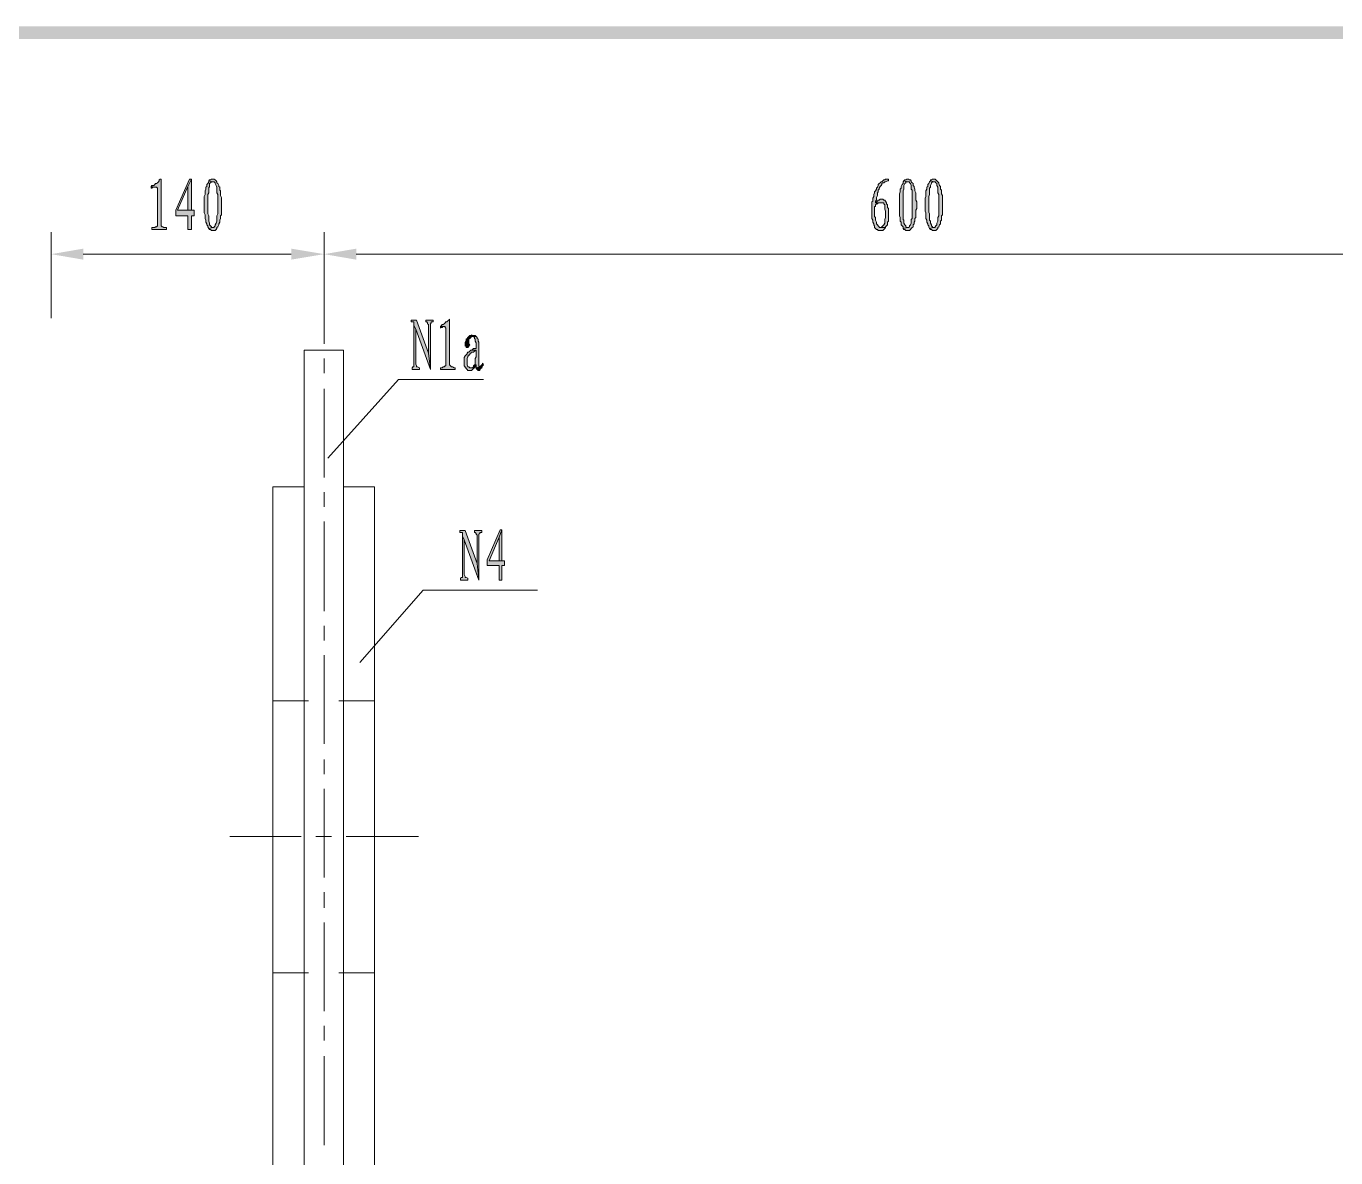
# Model space of a CAD drawing. Header units: millimetres. Extents: x 24 to 410, y 10 to 282.
# Drawn here: x 79 to 139.6, y 229.9 to 282.2 of the extents above; entities that cross this region are included whole.
import ezdxf

# ---------------------------------------------------------------- set-up
doc = ezdxf.new("R2010")
doc.units = ezdxf.units.MM

msp = doc.modelspace()

# ---------------------------------------------------------------- hatches: boundary and pattern name
h = msp.add_hatch(color=7)
h.dxf.hatch_style = 2
h.paths.add_polyline_path([(410.379333, 282.236333), (30.395333, 281.643667), (29.802667, 282.236333)])
h = msp.add_hatch(color=7)
h.dxf.hatch_style = 2
h.paths.add_polyline_path([(409.786667, 281.643667), (410.379333, 282.236333), (30.395333, 281.643667)])
h = msp.add_hatch(color=7)
h.dxf.hatch_style = 2
h.paths.add_polyline_path([(85.259333, 275.166667), (85.217, 275.166667), (85.174667, 275.124333), (85.174667, 275.082), (85.132333, 275.039667), (85.09, 274.997333), (85.047667, 274.955), (85.005333, 274.955), (84.963, 274.912667), (84.920667, 274.870333), (84.836, 274.870333), (84.793667, 274.828), (85.005333, 274.785667), (85.047667, 274.785667), (85.09, 274.743333), (85.09, 273.007667), (85.047667, 272.965333), (85.005333, 272.965333), (84.963, 272.923), (84.836, 272.923), (84.836, 272.838333), (85.513333, 272.838333), (85.513333, 272.923), (85.386333, 272.923), (85.344, 272.965333), (85.301667, 272.965333), (85.259333, 273.007667)])
h = msp.add_hatch(color=7)
h.dxf.hatch_style = 2
h.paths.add_polyline_path([(84.793667, 274.828), (84.793667, 274.743333), (84.836, 274.743333), (84.878333, 274.785667), (85.005333, 274.785667)])
h = msp.add_hatch(color=7)
h.dxf.hatch_style = 2
h.paths.add_polyline_path([(86.656333, 275.166667), (86.571667, 275.166667), (85.936667, 273.727333), (85.936667, 273.473333), (86.487, 273.473333), (86.487, 272.838333), (86.656333, 272.838333), (86.656333, 273.473333), (86.783333, 273.473333), (86.783333, 273.727333), (86.656333, 273.727333), (86.021333, 273.727333), (86.487, 274.828)])
h = msp.add_hatch(color=7)
h.dxf.hatch_style = 2
h.paths.add_polyline_path([(86.656333, 275.166667), (86.487, 274.828), (86.487, 273.727333), (86.021333, 273.727333), (86.656333, 273.727333)])
h = msp.add_hatch(color=7)
h.dxf.hatch_style = 2
h.paths.add_polyline_path([(87.460667, 275.082), (87.460667, 275.039667), (87.418333, 274.955), (87.376, 274.912667), (87.376, 274.828), (87.333667, 274.785667), (87.333667, 274.701), (87.291333, 274.616333), (87.291333, 274.447), (87.249, 274.362333), (87.249, 273.600333), (87.291333, 273.515667), (87.291333, 273.388667), (87.291333, 273.346333), (87.333667, 273.261667), (87.333667, 273.177), (87.376, 273.092333), (87.376, 273.05), (87.418333, 273.007667), (87.418333, 272.965333), (87.460667, 272.880667), (87.63, 272.923), (87.587667, 272.923), (87.587667, 272.965333), (87.545333, 273.007667), (87.503, 273.05), (87.503, 273.134667), (87.460667, 273.219333), (87.460667, 273.473333), (87.418333, 273.558), (87.418333, 274.447), (87.460667, 274.531667), (87.460667, 274.785667), (87.503, 274.785667), (87.503, 274.955), (87.545333, 274.997333), (87.587667, 275.039667), (87.63, 275.039667)])
h = msp.add_hatch(color=7)
h.dxf.hatch_style = 2
h.paths.add_polyline_path([(87.672333, 275.166667), (87.587667, 275.166667), (87.545333, 275.124333), (87.503, 275.124333), (87.460667, 275.082), (87.63, 275.039667), (87.714667, 275.039667), (87.757, 274.997333), (87.757, 274.955), (87.799333, 274.870333), (87.841667, 274.785667), (87.841667, 274.531667), (87.884, 274.447), (87.884, 273.981333), (87.884, 273.939), (87.884, 273.558), (87.841667, 273.473333), (87.841667, 273.219333), (87.799333, 273.134667), (87.757, 273.05), (87.757, 273.007667), (87.714667, 272.965333), (87.714667, 272.923), (87.672333, 272.923), (87.63, 272.923), (87.460667, 272.880667), (87.503, 272.838333), (87.545333, 272.838333), (87.587667, 272.796), (87.757, 272.796), (87.799333, 272.838333), (87.841667, 272.880667), (87.841667, 272.923), (87.884, 272.965333), (87.926333, 273.05), (87.926333, 273.092333), (87.968667, 273.177), (87.968667, 273.261667), (88.011, 273.346333), (88.011, 273.473333), (88.053333, 273.515667), (88.053333, 274.32), (88.011, 274.404667), (88.011, 274.616333), (87.968667, 274.658667), (87.968667, 274.785667), (87.926333, 274.828), (87.926333, 274.870333), (87.884, 274.955), (87.841667, 274.997333), (87.841667, 275.039667), (87.799333, 275.082), (87.757, 275.124333), (87.714667, 275.166667)])
h = msp.add_hatch(color=7)
h.dxf.hatch_style = 2
h.paths.add_polyline_path([(118.872, 275.166667), (118.745, 275.166667), (118.702667, 275.124333), (118.660333, 275.124333), (118.618, 275.082), (118.575667, 275.039667), (118.533333, 275.039667), (118.491, 274.997333), (118.448667, 274.955), (118.406333, 274.912667), (118.406333, 274.870333), (118.364, 274.785667), (118.321667, 274.743333), (118.321667, 274.701), (118.279333, 274.616333), (118.237, 274.574), (118.237, 274.531667), (118.194667, 274.447), (118.194667, 274.362333), (118.152333, 274.277667), (118.152333, 274.150667), (118.11, 274.108333), (118.11, 274.023667), (118.11, 273.346333), (118.152333, 273.261667), (118.152333, 273.177), (118.194667, 273.092333), (118.194667, 273.05), (118.237, 273.007667), (118.237, 272.923), (118.279333, 272.880667), (118.321667, 272.838333), (118.364, 272.838333), (118.406333, 272.796), (118.618, 272.796), (118.660333, 272.838333), (118.702667, 272.880667), (118.745, 272.923), (118.448667, 272.923), (118.448667, 272.965333), (118.406333, 273.007667), (118.364, 273.05), (118.321667, 273.092333), (118.321667, 273.177), (118.279333, 273.261667), (118.279333, 273.388667), (118.237, 273.431), (118.237, 273.896667), (118.279333, 273.896667), (118.279333, 273.981333), (118.321667, 274.023667), (118.364, 274.023667), (118.406333, 274.066), (118.575667, 274.066), (118.279333, 274.066), (118.279333, 274.150667), (118.321667, 274.193), (118.321667, 274.32), (118.364, 274.404667), (118.364, 274.531667), (118.406333, 274.574), (118.406333, 274.658667), (118.448667, 274.701), (118.448667, 274.743333), (118.491, 274.828), (118.533333, 274.870333), (118.575667, 274.912667), (118.575667, 274.955), (118.618, 274.997333), (118.660333, 274.997333), (118.702667, 275.039667), (118.745, 275.039667), (118.829667, 275.082), (118.872, 275.082)])
h = msp.add_hatch(color=7)
h.dxf.hatch_style = 2
h.paths.add_polyline_path([(119.591667, 275.082), (119.549333, 275.039667), (119.549333, 274.955), (119.507, 274.912667), (119.464667, 274.828), (119.464667, 274.743333), (119.422333, 274.701), (119.422333, 274.574), (119.38, 274.489333), (119.38, 273.473333), (119.422333, 273.388667), (119.422333, 273.346333), (119.422333, 273.219333), (119.464667, 273.177), (119.464667, 273.05), (119.507, 273.007667), (119.549333, 272.965333), (119.549333, 272.880667), (119.761, 272.923), (119.718667, 272.923), (119.676333, 272.965333), (119.676333, 273.007667), (119.634, 273.05), (119.591667, 273.134667), (119.591667, 273.261667), (119.549333, 273.304), (119.549333, 274.616333), (119.591667, 274.701), (119.591667, 274.870333), (119.634, 274.955), (119.676333, 274.997333), (119.676333, 275.039667), (119.718667, 275.039667), (119.761, 275.039667)])
h = msp.add_hatch(color=7)
h.dxf.hatch_style = 2
h.paths.add_polyline_path([(119.761, 275.166667), (119.718667, 275.166667), (119.676333, 275.124333), (119.634, 275.124333), (119.591667, 275.082), (119.761, 275.039667), (119.845667, 275.039667), (119.845667, 274.997333), (119.888, 274.955), (119.930333, 274.870333), (119.930333, 274.701), (119.972667, 274.658667), (119.972667, 273.981333), (119.972667, 273.939), (119.972667, 273.346333), (119.930333, 273.304), (119.930333, 273.134667), (119.888, 273.05), (119.845667, 273.007667), (119.845667, 272.965333), (119.803333, 272.923), (119.761, 272.923), (119.549333, 272.880667), (119.591667, 272.838333), (119.634, 272.838333), (119.676333, 272.796), (119.845667, 272.796), (119.888, 272.838333), (119.930333, 272.880667), (119.972667, 272.923), (120.015, 272.965333), (120.015, 273.05), (120.057333, 273.092333), (120.057333, 273.177), (120.099667, 273.219333), (120.099667, 273.346333), (120.142, 273.388667), (120.142, 273.727333), (120.184333, 273.812), (120.184333, 274.108333), (120.142, 274.193), (120.142, 274.531667), (120.099667, 274.616333), (120.099667, 274.701), (120.057333, 274.785667), (120.057333, 274.828), (120.015, 274.870333), (120.015, 274.955), (119.972667, 274.997333), (119.930333, 275.039667), (119.930333, 275.082), (119.888, 275.124333), (119.845667, 275.124333), (119.803333, 275.166667)])
h = msp.add_hatch(color=7)
h.dxf.hatch_style = 2
h.paths.add_polyline_path([(120.819333, 275.082), (120.777, 275.039667), (120.734667, 274.955), (120.692333, 274.912667), (120.692333, 274.828), (120.65, 274.785667), (120.65, 274.701), (120.607667, 274.616333), (120.607667, 274.362333), (120.565333, 274.277667), (120.565333, 273.685), (120.607667, 273.600333), (120.607667, 273.388667), (120.607667, 273.346333), (120.65, 273.261667), (120.65, 273.177), (120.692333, 273.092333), (120.692333, 273.05), (120.734667, 273.007667), (120.734667, 272.965333), (120.777, 272.880667), (120.946333, 272.923), (120.904, 272.923), (120.904, 272.965333), (120.861667, 273.007667), (120.861667, 273.05), (120.819333, 273.134667), (120.819333, 273.219333), (120.777, 273.261667), (120.777, 273.558), (120.734667, 273.642667), (120.734667, 274.362333), (120.777, 274.447), (120.777, 274.743333), (120.819333, 274.785667), (120.819333, 274.870333), (120.861667, 274.955), (120.861667, 274.997333), (120.904, 275.039667), (120.988667, 275.039667)])
h = msp.add_hatch(color=7)
h.dxf.hatch_style = 2
h.paths.add_polyline_path([(120.988667, 275.166667), (120.904, 275.166667), (120.861667, 275.124333), (120.819333, 275.124333), (120.819333, 275.082), (120.988667, 275.039667), (121.031, 275.039667), (121.073333, 274.997333), (121.115667, 274.955), (121.115667, 274.870333), (121.158, 274.785667), (121.158, 274.531667), (121.200333, 274.447), (121.200333, 273.981333), (121.200333, 273.939), (121.200333, 273.473333), (121.158, 273.388667), (121.158, 273.219333), (121.115667, 273.134667), (121.115667, 273.05), (121.073333, 273.007667), (121.031, 272.965333), (121.031, 272.923), (120.988667, 272.923), (120.946333, 272.923), (120.777, 272.880667), (120.819333, 272.838333), (120.861667, 272.838333), (120.904, 272.796), (121.073333, 272.796), (121.115667, 272.838333), (121.158, 272.880667), (121.158, 272.923), (121.200333, 272.965333), (121.242667, 273.05), (121.285, 273.092333), (121.285, 273.219333), (121.327333, 273.261667), (121.327333, 273.473333), (121.369667, 273.515667), (121.369667, 274.404667), (121.327333, 274.489333), (121.327333, 274.658667), (121.285, 274.701), (121.285, 274.828), (121.242667, 274.870333), (121.200333, 274.955), (121.200333, 274.997333), (121.158, 275.039667), (121.115667, 275.082), (121.073333, 275.124333), (121.031, 275.166667)])
h = msp.add_hatch(color=7)
h.dxf.hatch_style = 2
h.paths.add_polyline_path([(118.575667, 274.235333), (118.491, 274.235333), (118.448667, 274.193), (118.406333, 274.193), (118.364, 274.150667), (118.321667, 274.108333), (118.279333, 274.066), (118.660333, 274.066), (118.660333, 274.023667), (118.702667, 273.981333), (118.702667, 273.769667), (118.745, 273.685), (118.745, 273.388667), (118.702667, 273.304), (118.702667, 273.177), (118.702667, 273.134667), (118.660333, 273.05), (118.618, 273.007667), (118.575667, 272.965333), (118.533333, 272.923), (118.491, 272.923), (118.745, 272.923), (118.745, 272.965333), (118.787333, 273.007667), (118.829667, 273.05), (118.829667, 273.177), (118.872, 273.219333), (118.872, 273.812), (118.829667, 273.854333), (118.829667, 273.981333), (118.787333, 274.023667), (118.787333, 274.066), (118.745, 274.150667), (118.702667, 274.193), (118.660333, 274.193), (118.618, 274.235333)])
h = msp.add_hatch(color=7)
h.dxf.hatch_style = 2
h.paths.add_polyline_path([(81.661, 271.949333), (81.661, 271.441333), (80.179333, 271.695333)])
h = msp.add_hatch(color=7)
h.dxf.hatch_style = 2
h.paths.add_polyline_path([(91.270667, 271.949333), (91.270667, 271.441333), (92.794667, 271.695333)])
h = msp.add_hatch(color=7)
h.dxf.hatch_style = 2
h.paths.add_polyline_path([(94.276333, 271.949333), (94.276333, 271.441333), (92.794667, 271.695333)])
h = msp.add_hatch(color=7)
h.dxf.hatch_style = 2
h.paths.add_polyline_path([(97.070333, 268.647333), (96.816333, 268.647333), (96.816333, 268.562667), (96.943333, 268.562667), (96.943333, 268.393333), (97.028, 268.224), (97.705333, 266.361333), (97.620667, 267.123333)])
h = msp.add_hatch(color=7)
h.dxf.hatch_style = 2
h.paths.add_polyline_path([(96.943333, 268.393333), (96.943333, 266.488333), (96.901, 266.488333), (96.858667, 266.446), (96.858667, 266.361333), (97.197333, 266.361333), (97.197333, 266.446), (97.112667, 266.488333), (97.070333, 266.488333), (97.070333, 266.530667), (97.028, 266.615333), (97.028, 268.224)])
h = msp.add_hatch(color=7)
h.dxf.hatch_style = 2
h.paths.add_polyline_path([(97.832333, 268.647333), (97.493667, 268.647333), (97.493667, 268.562667), (97.536, 268.562667), (97.578333, 268.520333), (97.578333, 268.478), (97.620667, 268.435667), (97.620667, 267.123333), (97.705333, 266.361333), (97.705333, 268.478), (97.747667, 268.520333), (97.747667, 268.562667), (97.832333, 268.562667)])
h = msp.add_hatch(color=7)
h.dxf.hatch_style = 2
h.paths.add_polyline_path([(98.594333, 268.689667), (98.552, 268.647333), (98.509667, 268.605), (98.467333, 268.562667), (98.425, 268.562667), (98.382667, 268.520333), (98.340333, 268.478), (98.298, 268.435667), (98.255667, 268.435667), (98.213333, 268.393333), (98.171, 268.351), (98.382667, 268.351), (98.382667, 268.308667), (98.425, 268.266333), (98.425, 266.530667), (98.382667, 266.530667), (98.340333, 266.488333), (98.298, 266.488333), (98.255667, 266.446), (98.171, 266.446), (98.171, 266.361333), (98.848333, 266.361333), (98.848333, 266.446), (98.806, 266.446), (98.721333, 266.488333), (98.679, 266.488333), (98.636667, 266.530667), (98.594333, 266.573)])
h = msp.add_hatch(color=7)
h.dxf.hatch_style = 2
h.paths.add_polyline_path([(98.171, 268.351), (98.171, 268.266333), (98.171, 268.308667), (98.255667, 268.308667), (98.298, 268.351), (98.340333, 268.351)])
h = msp.add_hatch(color=7)
h.dxf.hatch_style = 2
h.paths.add_polyline_path([(99.610333, 267.97), (99.610333, 267.927667), (99.568, 267.927667), (99.525667, 267.927667), (99.483333, 267.885333), (99.441, 267.843), (99.398667, 267.800667), (99.356333, 267.758333), (99.356333, 267.716), (99.314, 267.631333), (99.314, 267.462), (99.356333, 267.419667), (99.356333, 267.377333), (99.398667, 267.377333), (99.441, 267.377333), (99.483333, 267.419667), (99.483333, 267.462), (99.525667, 267.504333), (99.483333, 267.546667), (99.483333, 267.758333), (99.525667, 267.800667), (99.568, 267.843), (99.610333, 267.885333), (99.822, 267.885333), (99.779667, 267.927667), (99.652667, 267.927667)])
h = msp.add_hatch(color=7)
h.dxf.hatch_style = 2
h.paths.add_polyline_path([(99.822, 267.885333), (99.695, 267.885333), (99.737333, 267.843), (99.737333, 267.800667), (99.779667, 267.758333), (99.779667, 267.673667), (99.822, 267.589), (99.822, 267.335), (99.779667, 267.335), (99.695, 267.335), (99.652667, 267.292667), (99.610333, 267.250333), (99.822, 267.250333), (99.822, 267.165667), (99.822, 266.954), (99.779667, 266.869333), (99.779667, 266.573), (99.737333, 266.573), (99.822, 266.573), (99.822, 266.530667), (99.822, 266.446), (99.991333, 266.488333), (99.949, 266.530667), (99.949, 267.631333), (99.906667, 267.673667), (99.906667, 267.758333), (99.864333, 267.800667), (99.864333, 267.843)])
h = msp.add_hatch(color=7)
h.dxf.hatch_style = 2
h.paths.add_polyline_path([(99.610333, 267.250333), (99.568, 267.250333), (99.525667, 267.208), (99.483333, 267.165667), (99.441, 267.165667), (99.398667, 267.123333), (99.398667, 267.081), (99.356333, 267.038667), (99.314, 266.996333), (99.271667, 266.911667), (99.271667, 266.530667), (99.314, 266.488333), (99.314, 266.446), (99.356333, 266.446), (99.356333, 266.403667), (99.398667, 266.361333), (99.441, 266.319), (99.568, 266.319), (99.610333, 266.319), (99.652667, 266.361333), (99.695, 266.403667), (99.737333, 266.446), (99.525667, 266.446), (99.483333, 266.488333), (99.441, 266.488333), (99.398667, 266.573), (99.398667, 266.869333), (99.441, 266.954), (99.441, 266.996333), (99.483333, 266.996333), (99.483333, 267.038667), (99.525667, 267.038667), (99.525667, 267.081), (99.568, 267.123333), (99.610333, 267.165667), (99.695, 267.165667), (99.737333, 267.208), (99.822, 267.250333)])
h = msp.add_hatch(color=7)
h.dxf.hatch_style = 2
h.paths.add_polyline_path([(99.737333, 266.573), (99.695, 266.530667), (99.695, 266.488333), (99.652667, 266.446), (99.568, 266.446), (99.737333, 266.446), (99.779667, 266.488333), (99.822, 266.573)])
h = msp.add_hatch(color=7)
h.dxf.hatch_style = 2
h.paths.add_polyline_path([(100.118333, 266.657667), (100.118333, 266.615333), (100.076, 266.573), (100.033667, 266.530667), (99.991333, 266.488333), (99.822, 266.446), (99.822, 266.403667), (99.864333, 266.361333), (99.906667, 266.319), (99.991333, 266.319), (99.991333, 266.361333), (100.033667, 266.403667), (100.076, 266.446), (100.118333, 266.530667), (100.160667, 266.573)])
h = msp.add_hatch(color=7)
h.dxf.hatch_style = 2
h.paths.add_polyline_path([(99.314, 258.910667), (99.06, 258.910667), (99.06, 258.826), (99.187, 258.826), (99.187, 258.656667), (99.271667, 258.487333), (99.949, 256.624667), (99.864333, 257.386667)])
h = msp.add_hatch(color=7)
h.dxf.hatch_style = 2
h.paths.add_polyline_path([(99.187, 258.656667), (99.187, 256.751667), (99.144667, 256.751667), (99.102333, 256.709333), (99.102333, 256.624667), (99.441, 256.624667), (99.441, 256.709333), (99.356333, 256.751667), (99.314, 256.751667), (99.314, 256.794), (99.271667, 256.878667), (99.271667, 258.487333)])
h = msp.add_hatch(color=7)
h.dxf.hatch_style = 2
h.paths.add_polyline_path([(100.076, 258.910667), (99.737333, 258.910667), (99.737333, 258.826), (99.779667, 258.826), (99.822, 258.783667), (99.822, 258.741333), (99.864333, 258.699), (99.864333, 257.386667), (99.949, 256.624667), (99.949, 258.741333), (99.991333, 258.783667), (99.991333, 258.826), (100.076, 258.826)])
h = msp.add_hatch(color=7)
h.dxf.hatch_style = 2
h.paths.add_polyline_path([(101.007333, 258.953), (100.922667, 258.953), (100.33, 257.556), (100.33, 257.302), (100.880333, 257.302), (100.880333, 256.624667), (101.007333, 256.624667), (101.007333, 257.302), (101.134333, 257.302), (101.134333, 257.513667), (101.007333, 257.513667), (100.414667, 257.513667), (100.880333, 258.614333)])
h = msp.add_hatch(color=7)
h.dxf.hatch_style = 2
h.paths.add_polyline_path([(101.007333, 258.953), (100.880333, 258.614333), (100.880333, 257.513667), (100.414667, 257.513667), (101.007333, 257.513667)])

# ---------------------------------------------------------------- linework, layer by layer
at = {"color": 7, "lineweight": 0}
for points in [[(85.259333, 275.166667), (85.217, 275.166667), (85.174667, 275.124333), (85.174667, 275.082), (85.132333, 275.039667), (85.09, 274.997333), (85.047667, 274.955), (85.005333, 274.955), (84.963, 274.912667), (84.920667, 274.870333), (84.836, 274.870333), (84.793667, 274.828), (85.005333, 274.785667), (85.047667, 274.785667), (85.09, 274.743333), (85.09, 273.007667), (85.047667, 272.965333), (85.005333, 272.965333), (84.963, 272.923), (84.836, 272.923), (84.836, 272.838333), (85.513333, 272.838333), (85.513333, 272.923), (85.386333, 272.923), (85.344, 272.965333), (85.301667, 272.965333), (85.259333, 273.007667)], [(84.793667, 274.828), (84.793667, 274.743333), (84.836, 274.743333), (84.878333, 274.785667), (85.005333, 274.785667)], [(86.656333, 275.166667), (86.571667, 275.166667), (85.936667, 273.727333), (85.936667, 273.473333), (86.487, 273.473333), (86.487, 272.838333), (86.656333, 272.838333), (86.656333, 273.473333), (86.783333, 273.473333), (86.783333, 273.727333), (86.656333, 273.727333), (86.021333, 273.727333), (86.487, 274.828)], [(86.656333, 275.166667), (86.487, 274.828), (86.487, 273.727333), (86.021333, 273.727333), (86.656333, 273.727333)], [(87.460667, 275.082), (87.460667, 275.039667), (87.418333, 274.955), (87.376, 274.912667), (87.376, 274.828), (87.333667, 274.785667), (87.333667, 274.701), (87.291333, 274.616333), (87.291333, 274.447), (87.249, 274.362333), (87.249, 273.600333), (87.291333, 273.515667), (87.291333, 273.388667), (87.291333, 273.346333), (87.333667, 273.261667), (87.333667, 273.177), (87.376, 273.092333), (87.376, 273.05), (87.418333, 273.007667), (87.418333, 272.965333), (87.460667, 272.880667), (87.63, 272.923), (87.587667, 272.923), (87.587667, 272.965333), (87.545333, 273.007667), (87.503, 273.05), (87.503, 273.134667), (87.460667, 273.219333), (87.460667, 273.473333), (87.418333, 273.558), (87.418333, 274.447), (87.460667, 274.531667), (87.460667, 274.785667), (87.503, 274.785667), (87.503, 274.955), (87.545333, 274.997333), (87.587667, 275.039667), (87.63, 275.039667)], [(87.672333, 275.166667), (87.587667, 275.166667), (87.545333, 275.124333), (87.503, 275.124333), (87.460667, 275.082), (87.63, 275.039667), (87.714667, 275.039667), (87.757, 274.997333), (87.757, 274.955), (87.799333, 274.870333), (87.841667, 274.785667), (87.841667, 274.531667), (87.884, 274.447), (87.884, 273.981333), (87.884, 273.939), (87.884, 273.558), (87.841667, 273.473333), (87.841667, 273.219333), (87.799333, 273.134667), (87.757, 273.05), (87.757, 273.007667), (87.714667, 272.965333), (87.714667, 272.923), (87.672333, 272.923), (87.63, 272.923), (87.460667, 272.880667), (87.503, 272.838333), (87.545333, 272.838333), (87.587667, 272.796), (87.757, 272.796), (87.799333, 272.838333), (87.841667, 272.880667), (87.841667, 272.923), (87.884, 272.965333), (87.926333, 273.05), (87.926333, 273.092333), (87.968667, 273.177), (87.968667, 273.261667), (88.011, 273.346333), (88.011, 273.473333), (88.053333, 273.515667), (88.053333, 274.32), (88.011, 274.404667), (88.011, 274.616333), (87.968667, 274.658667), (87.968667, 274.785667), (87.926333, 274.828), (87.926333, 274.870333), (87.884, 274.955), (87.841667, 274.997333), (87.841667, 275.039667), (87.799333, 275.082), (87.757, 275.124333), (87.714667, 275.166667)], [(118.872, 275.166667), (118.745, 275.166667), (118.702667, 275.124333), (118.660333, 275.124333), (118.618, 275.082), (118.575667, 275.039667), (118.533333, 275.039667), (118.491, 274.997333), (118.448667, 274.955), (118.406333, 274.912667), (118.406333, 274.870333), (118.364, 274.785667), (118.321667, 274.743333), (118.321667, 274.701), (118.279333, 274.616333), (118.237, 274.574), (118.237, 274.531667), (118.194667, 274.447), (118.194667, 274.362333), (118.152333, 274.277667), (118.152333, 274.150667), (118.11, 274.108333), (118.11, 274.023667), (118.11, 273.346333), (118.152333, 273.261667), (118.152333, 273.177), (118.194667, 273.092333), (118.194667, 273.05), (118.237, 273.007667), (118.237, 272.923), (118.279333, 272.880667), (118.321667, 272.838333), (118.364, 272.838333), (118.406333, 272.796), (118.618, 272.796), (118.660333, 272.838333), (118.702667, 272.880667), (118.745, 272.923), (118.448667, 272.923), (118.448667, 272.965333), (118.406333, 273.007667), (118.364, 273.05), (118.321667, 273.092333), (118.321667, 273.177), (118.279333, 273.261667), (118.279333, 273.388667), (118.237, 273.431), (118.237, 273.896667), (118.279333, 273.896667), (118.279333, 273.981333), (118.321667, 274.023667), (118.364, 274.023667), (118.406333, 274.066), (118.575667, 274.066), (118.279333, 274.066), (118.279333, 274.150667), (118.321667, 274.193), (118.321667, 274.32), (118.364, 274.404667), (118.364, 274.531667), (118.406333, 274.574), (118.406333, 274.658667), (118.448667, 274.701), (118.448667, 274.743333), (118.491, 274.828), (118.533333, 274.870333), (118.575667, 274.912667), (118.575667, 274.955), (118.618, 274.997333), (118.660333, 274.997333), (118.702667, 275.039667), (118.745, 275.039667), (118.829667, 275.082), (118.872, 275.082)], [(119.591667, 275.082), (119.549333, 275.039667), (119.549333, 274.955), (119.507, 274.912667), (119.464667, 274.828), (119.464667, 274.743333), (119.422333, 274.701), (119.422333, 274.574), (119.38, 274.489333), (119.38, 273.473333), (119.422333, 273.388667), (119.422333, 273.346333), (119.422333, 273.219333), (119.464667, 273.177), (119.464667, 273.05), (119.507, 273.007667), (119.549333, 272.965333), (119.549333, 272.880667), (119.761, 272.923), (119.718667, 272.923), (119.676333, 272.965333), (119.676333, 273.007667), (119.634, 273.05), (119.591667, 273.134667), (119.591667, 273.261667), (119.549333, 273.304), (119.549333, 274.616333), (119.591667, 274.701), (119.591667, 274.870333), (119.634, 274.955), (119.676333, 274.997333), (119.676333, 275.039667), (119.718667, 275.039667), (119.761, 275.039667)], [(119.761, 275.166667), (119.718667, 275.166667), (119.676333, 275.124333), (119.634, 275.124333), (119.591667, 275.082), (119.761, 275.039667), (119.845667, 275.039667), (119.845667, 274.997333), (119.888, 274.955), (119.930333, 274.870333), (119.930333, 274.701), (119.972667, 274.658667), (119.972667, 273.981333), (119.972667, 273.939), (119.972667, 273.346333), (119.930333, 273.304), (119.930333, 273.134667), (119.888, 273.05), (119.845667, 273.007667), (119.845667, 272.965333), (119.803333, 272.923), (119.761, 272.923), (119.549333, 272.880667), (119.591667, 272.838333), (119.634, 272.838333), (119.676333, 272.796), (119.845667, 272.796), (119.888, 272.838333), (119.930333, 272.880667), (119.972667, 272.923), (120.015, 272.965333), (120.015, 273.05), (120.057333, 273.092333), (120.057333, 273.177), (120.099667, 273.219333), (120.099667, 273.346333), (120.142, 273.388667), (120.142, 273.727333), (120.184333, 273.812), (120.184333, 274.108333), (120.142, 274.193), (120.142, 274.531667), (120.099667, 274.616333), (120.099667, 274.701), (120.057333, 274.785667), (120.057333, 274.828), (120.015, 274.870333), (120.015, 274.955), (119.972667, 274.997333), (119.930333, 275.039667), (119.930333, 275.082), (119.888, 275.124333), (119.845667, 275.124333), (119.803333, 275.166667)], [(120.819333, 275.082), (120.777, 275.039667), (120.734667, 274.955), (120.692333, 274.912667), (120.692333, 274.828), (120.65, 274.785667), (120.65, 274.701), (120.607667, 274.616333), (120.607667, 274.362333), (120.565333, 274.277667), (120.565333, 273.685), (120.607667, 273.600333), (120.607667, 273.388667), (120.607667, 273.346333), (120.65, 273.261667), (120.65, 273.177), (120.692333, 273.092333), (120.692333, 273.05), (120.734667, 273.007667), (120.734667, 272.965333), (120.777, 272.880667), (120.946333, 272.923), (120.904, 272.923), (120.904, 272.965333), (120.861667, 273.007667), (120.861667, 273.05), (120.819333, 273.134667), (120.819333, 273.219333), (120.777, 273.261667), (120.777, 273.558), (120.734667, 273.642667), (120.734667, 274.362333), (120.777, 274.447), (120.777, 274.743333), (120.819333, 274.785667), (120.819333, 274.870333), (120.861667, 274.955), (120.861667, 274.997333), (120.904, 275.039667), (120.988667, 275.039667)], [(120.988667, 275.166667), (120.904, 275.166667), (120.861667, 275.124333), (120.819333, 275.124333), (120.819333, 275.082), (120.988667, 275.039667), (121.031, 275.039667), (121.073333, 274.997333), (121.115667, 274.955), (121.115667, 274.870333), (121.158, 274.785667), (121.158, 274.531667), (121.200333, 274.447), (121.200333, 273.981333), (121.200333, 273.939), (121.200333, 273.473333), (121.158, 273.388667), (121.158, 273.219333), (121.115667, 273.134667), (121.115667, 273.05), (121.073333, 273.007667), (121.031, 272.965333), (121.031, 272.923), (120.988667, 272.923), (120.946333, 272.923), (120.777, 272.880667), (120.819333, 272.838333), (120.861667, 272.838333), (120.904, 272.796), (121.073333, 272.796), (121.115667, 272.838333), (121.158, 272.880667), (121.158, 272.923), (121.200333, 272.965333), (121.242667, 273.05), (121.285, 273.092333), (121.285, 273.219333), (121.327333, 273.261667), (121.327333, 273.473333), (121.369667, 273.515667), (121.369667, 274.404667), (121.327333, 274.489333), (121.327333, 274.658667), (121.285, 274.701), (121.285, 274.828), (121.242667, 274.870333), (121.200333, 274.955), (121.200333, 274.997333), (121.158, 275.039667), (121.115667, 275.082), (121.073333, 275.124333), (121.031, 275.166667)], [(118.575667, 274.235333), (118.491, 274.235333), (118.448667, 274.193), (118.406333, 274.193), (118.364, 274.150667), (118.321667, 274.108333), (118.279333, 274.066), (118.660333, 274.066), (118.660333, 274.023667), (118.702667, 273.981333), (118.702667, 273.769667), (118.745, 273.685), (118.745, 273.388667), (118.702667, 273.304), (118.702667, 273.177), (118.702667, 273.134667), (118.660333, 273.05), (118.618, 273.007667), (118.575667, 272.965333), (118.533333, 272.923), (118.491, 272.923), (118.745, 272.923), (118.745, 272.965333), (118.787333, 273.007667), (118.829667, 273.05), (118.829667, 273.177), (118.872, 273.219333), (118.872, 273.812), (118.829667, 273.854333), (118.829667, 273.981333), (118.787333, 274.023667), (118.787333, 274.066), (118.745, 274.150667), (118.702667, 274.193), (118.660333, 274.193), (118.618, 274.235333)], [(97.070333, 268.647333), (96.816333, 268.647333), (96.816333, 268.562667), (96.943333, 268.562667), (96.943333, 268.393333), (97.028, 268.224), (97.705333, 266.361333), (97.620667, 267.123333)], [(96.943333, 268.393333), (96.943333, 266.488333), (96.901, 266.488333), (96.858667, 266.446), (96.858667, 266.361333), (97.197333, 266.361333), (97.197333, 266.446), (97.112667, 266.488333), (97.070333, 266.488333), (97.070333, 266.530667), (97.028, 266.615333), (97.028, 268.224)], [(97.832333, 268.647333), (97.493667, 268.647333), (97.493667, 268.562667), (97.536, 268.562667), (97.578333, 268.520333), (97.578333, 268.478), (97.620667, 268.435667), (97.620667, 267.123333), (97.705333, 266.361333), (97.705333, 268.478), (97.747667, 268.520333), (97.747667, 268.562667), (97.832333, 268.562667)], [(98.594333, 268.689667), (98.552, 268.647333), (98.509667, 268.605), (98.467333, 268.562667), (98.425, 268.562667), (98.382667, 268.520333), (98.340333, 268.478), (98.298, 268.435667), (98.255667, 268.435667), (98.213333, 268.393333), (98.171, 268.351), (98.382667, 268.351), (98.382667, 268.308667), (98.425, 268.266333), (98.425, 266.530667), (98.382667, 266.530667), (98.340333, 266.488333), (98.298, 266.488333), (98.255667, 266.446), (98.171, 266.446), (98.171, 266.361333), (98.848333, 266.361333), (98.848333, 266.446), (98.806, 266.446), (98.721333, 266.488333), (98.679, 266.488333), (98.636667, 266.530667), (98.594333, 266.573)], [(98.171, 268.351), (98.171, 268.266333), (98.171, 268.308667), (98.255667, 268.308667), (98.298, 268.351), (98.340333, 268.351)], [(99.610333, 267.97), (99.610333, 267.927667), (99.568, 267.927667), (99.525667, 267.927667), (99.483333, 267.885333), (99.441, 267.843), (99.398667, 267.800667), (99.356333, 267.758333), (99.356333, 267.716), (99.314, 267.631333), (99.314, 267.462), (99.356333, 267.419667), (99.356333, 267.377333), (99.398667, 267.377333), (99.441, 267.377333), (99.483333, 267.419667), (99.483333, 267.462), (99.525667, 267.504333), (99.483333, 267.546667), (99.483333, 267.758333), (99.525667, 267.800667), (99.568, 267.843), (99.610333, 267.885333), (99.822, 267.885333), (99.779667, 267.927667), (99.652667, 267.927667)], [(99.822, 267.885333), (99.695, 267.885333), (99.737333, 267.843), (99.737333, 267.800667), (99.779667, 267.758333), (99.779667, 267.673667), (99.822, 267.589), (99.822, 267.335), (99.779667, 267.335), (99.695, 267.335), (99.652667, 267.292667), (99.610333, 267.250333), (99.822, 267.250333), (99.822, 267.165667), (99.822, 266.954), (99.779667, 266.869333), (99.779667, 266.573), (99.737333, 266.573), (99.822, 266.573), (99.822, 266.530667), (99.822, 266.446), (99.991333, 266.488333), (99.949, 266.530667), (99.949, 267.631333), (99.906667, 267.673667), (99.906667, 267.758333), (99.864333, 267.800667), (99.864333, 267.843)], [(99.610333, 267.250333), (99.568, 267.250333), (99.525667, 267.208), (99.483333, 267.165667), (99.441, 267.165667), (99.398667, 267.123333), (99.398667, 267.081), (99.356333, 267.038667), (99.314, 266.996333), (99.271667, 266.911667), (99.271667, 266.530667), (99.314, 266.488333), (99.314, 266.446), (99.356333, 266.446), (99.356333, 266.403667), (99.398667, 266.361333), (99.441, 266.319), (99.568, 266.319), (99.610333, 266.319), (99.652667, 266.361333), (99.695, 266.403667), (99.737333, 266.446), (99.525667, 266.446), (99.483333, 266.488333), (99.441, 266.488333), (99.398667, 266.573), (99.398667, 266.869333), (99.441, 266.954), (99.441, 266.996333), (99.483333, 266.996333), (99.483333, 267.038667), (99.525667, 267.038667), (99.525667, 267.081), (99.568, 267.123333), (99.610333, 267.165667), (99.695, 267.165667), (99.737333, 267.208), (99.822, 267.250333)], [(99.737333, 266.573), (99.695, 266.530667), (99.695, 266.488333), (99.652667, 266.446), (99.568, 266.446), (99.737333, 266.446), (99.779667, 266.488333), (99.822, 266.573)], [(100.118333, 266.657667), (100.118333, 266.615333), (100.076, 266.573), (100.033667, 266.530667), (99.991333, 266.488333), (99.822, 266.446), (99.822, 266.403667), (99.864333, 266.361333), (99.906667, 266.319), (99.991333, 266.319), (99.991333, 266.361333), (100.033667, 266.403667), (100.076, 266.446), (100.118333, 266.530667), (100.160667, 266.573)], [(99.314, 258.910667), (99.06, 258.910667), (99.06, 258.826), (99.187, 258.826), (99.187, 258.656667), (99.271667, 258.487333), (99.949, 256.624667), (99.864333, 257.386667)], [(99.187, 258.656667), (99.187, 256.751667), (99.144667, 256.751667), (99.102333, 256.709333), (99.102333, 256.624667), (99.441, 256.624667), (99.441, 256.709333), (99.356333, 256.751667), (99.314, 256.751667), (99.314, 256.794), (99.271667, 256.878667), (99.271667, 258.487333)], [(100.076, 258.910667), (99.737333, 258.910667), (99.737333, 258.826), (99.779667, 258.826), (99.822, 258.783667), (99.822, 258.741333), (99.864333, 258.699), (99.864333, 257.386667), (99.949, 256.624667), (99.949, 258.741333), (99.991333, 258.783667), (99.991333, 258.826), (100.076, 258.826)], [(101.007333, 258.953), (100.922667, 258.953), (100.33, 257.556), (100.33, 257.302), (100.880333, 257.302), (100.880333, 256.624667), (101.007333, 256.624667), (101.007333, 257.302), (101.134333, 257.302), (101.134333, 257.513667), (101.007333, 257.513667), (100.414667, 257.513667), (100.880333, 258.614333)], [(101.007333, 258.953), (100.880333, 258.614333), (100.880333, 257.513667), (100.414667, 257.513667), (101.007333, 257.513667)]]:
    msp.add_lwpolyline(points, close=True, dxfattribs=at)
for points in [[(80.179333, 268.732), (80.179333, 272.711333)], [(92.794667, 268.732), (92.794667, 272.711333)], [(92.794667, 268.732), (92.794667, 272.711333)], [(81.661, 271.695333), (91.270667, 271.695333)], [(92.794667, 267.546667), (92.794667, 271.695333)], [(145.288, 271.695333), (94.276333, 271.695333)], [(91.863333, 209.296), (91.863333, 267.250333)], [(93.683667, 267.250333), (91.863333, 267.250333)], [(93.683667, 209.296), (93.683667, 267.250333)], [(92.794667, 266.192), (92.794667, 266.869333)], [(92.964, 262.255), (96.223667, 265.895667), (100.160667, 265.895667)], [(92.794667, 261.366), (92.794667, 265.472333)], [(90.424, 226.398667), (90.424, 260.942667)], [(90.424, 260.942667), (91.863333, 260.942667)], [(93.683667, 260.942667), (95.123, 260.942667)], [(95.123, 226.398667), (95.123, 260.942667)], [(92.794667, 260.011333), (92.794667, 260.688667)], [(92.794667, 255.185333), (92.794667, 259.334)], [(102.658333, 256.159), (97.366667, 256.159), (94.445667, 252.814667)], [(92.794667, 253.830667), (92.794667, 254.508)], [(92.794667, 249.047), (92.794667, 253.153333)], [(90.424, 251.036667), (92.075, 251.036667)], [(93.472, 251.036667), (95.123, 251.036667)], [(92.794667, 247.65), (92.794667, 248.327333)], [(92.794667, 242.866333), (92.794667, 246.972667)], [(91.736333, 244.771333), (88.434333, 244.771333)], [(93.133333, 244.771333), (92.413667, 244.771333)], [(97.155, 244.771333), (93.810667, 244.771333)], [(92.794667, 241.469333), (92.794667, 242.189)], [(92.794667, 236.685667), (92.794667, 240.792)], [(92.075, 238.463667), (90.424, 238.463667)], [(95.123, 238.463667), (93.472, 238.463667)], [(92.794667, 235.331), (92.794667, 236.008333)], [(92.794667, 230.505), (92.794667, 234.611333)]]:
    msp.add_lwpolyline(points, dxfattribs=at)

doc.saveas('drawing.dxf')
